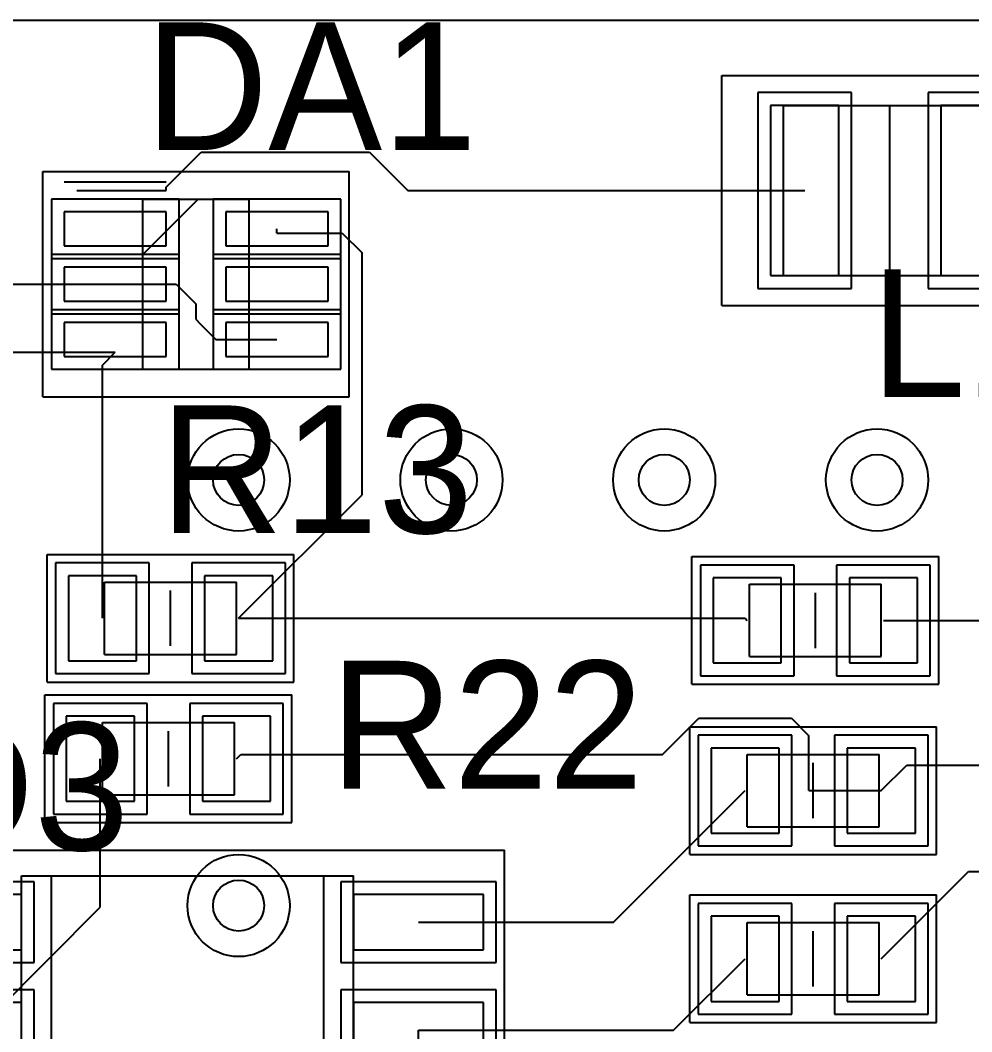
# Model space of a CAD drawing. Header units: millimetres. Extents: x 25.4 to 101.3, y 24.9 to 50.8.
# Drawn here: x 41.18 to 52.36, y 38.52 to 50.4 of the extents above; entities that cross this region are included whole.
import ezdxf

# ---------------------------------------------------------------- set-up
doc = ezdxf.new("R2010")
doc.units = ezdxf.units.MM
for name, color, linetype in [('BottomLayer', 5, 'Continuous'), ('KeepOutLayer', 6, 'Continuous'), ('Mechanical1', 6, 'Continuous'), ('Mechanical13', 56, 'Continuous'), ('Mechanical15', 56, 'Continuous'), ('MultiLayer', 9, 'Continuous'), ('TopLayer', 1, 'Continuous'), ('TopOverlay', 2, 'Continuous'), ('TopPaste', 8, 'Continuous'), ('TopSolder', 216, 'Continuous'), ('ViaHoleLayer', 16, 'Continuous')]:
    doc.layers.add(name, color=color, linetype=linetype)

# ---------------------------------------------------------------- blocks, each defined once
blk = doc.blocks.new('R0603_7')
at = {"layer": 'Mechanical1'}
for p, q in [((-0.775, 0.425), (-0.775, -0.425)), ((0.775, 0.425), (-0.775, 0.425)), ((0.775, 0.425), (0.775, -0.425)), ((0.775, -0.425), (-0.775, -0.425))]:
    blk.add_line(p, q, dxfattribs=at)
at = {"layer": 'Mechanical15'}
for p, q in [((1.45, 0.75), (-1.45, 0.75)), ((-1.45, 0.75), (-1.45, -0.75)), ((1.45, 0.75), (1.45, -0.75)), ((1.45, -0.75), (-1.45, -0.75))]:
    blk.add_line(p, q, dxfattribs=at)
at = {"layer": 'TopLayer'}
for p, q in [((-0.4, 0.5), (-1.2, 0.5)), ((-1.2, 0.5), (-1.2, -0.5)), ((-0.4, -0.5), (-0.4, 0.5)), ((1.2, 0.5), (0.4, 0.5)), ((0.4, 0.5), (0.4, -0.5)), ((1.2, -0.5), (1.2, 0.5)), ((-1.2, -0.5), (-0.4, -0.5)), ((0.4, -0.5), (1.2, -0.5))]:
    blk.add_line(p, q, dxfattribs=at)
at = {"layer": 'TopOverlay'}
blk.add_line((0, 0.325), (0, -0.325), dxfattribs=at)
at = {"layer": 'TopPaste'}
for p, q in [((-0.4, 0.5), (-1.2, 0.5)), ((-1.2, 0.5), (-1.2, -0.5)), ((-0.4, -0.5), (-0.4, 0.5)), ((1.2, 0.5), (0.4, 0.5)), ((0.4, 0.5), (0.4, -0.5)), ((1.2, -0.5), (1.2, 0.5)), ((-1.2, -0.5), (-0.4, -0.5)), ((0.4, -0.5), (1.2, -0.5))]:
    blk.add_line(p, q, dxfattribs=at)
at = {"layer": 'TopSolder'}
for p, q in [((-0.25, 0.65), (-1.35, 0.65)), ((-1.35, 0.65), (-1.35, -0.65)), ((-0.25, -0.65), (-0.25, 0.65)), ((1.35, 0.65), (0.25, 0.65)), ((0.25, 0.65), (0.25, -0.65)), ((1.35, -0.65), (1.35, 0.65)), ((-1.35, -0.65), (-0.25, -0.65)), ((0.25, -0.65), (1.35, -0.65))]:
    blk.add_line(p, q, dxfattribs=at)
blk = doc.blocks.new('R0603_8')
at = {"layer": 'Mechanical1'}
for p, q in [((-0.775, -0.425), (-0.775, 0.425)), ((-0.775, 0.425), (0.775, 0.425)), ((0.775, -0.425), (0.775, 0.425)), ((-0.775, -0.425), (0.775, -0.425))]:
    blk.add_line(p, q, dxfattribs=at)
at = {"layer": 'Mechanical15'}
for p, q in [((-1.45, 0.75), (1.45, 0.75)), ((-1.45, -0.75), (-1.45, 0.75)), ((1.45, -0.75), (1.45, 0.75)), ((-1.45, -0.75), (1.45, -0.75))]:
    blk.add_line(p, q, dxfattribs=at)
at = {"layer": 'TopLayer'}
for p, q in [((-0.4, 0.5), (-1.2, 0.5)), ((-1.2, 0.5), (-1.2, -0.5)), ((-0.4, -0.5), (-0.4, 0.5)), ((1.2, 0.5), (0.4, 0.5)), ((0.4, 0.5), (0.4, -0.5)), ((1.2, -0.5), (1.2, 0.5)), ((-1.2, -0.5), (-0.4, -0.5)), ((0.4, -0.5), (1.2, -0.5))]:
    blk.add_line(p, q, dxfattribs=at)
at = {"layer": 'TopOverlay'}
blk.add_line((0, -0.325), (0, 0.325), dxfattribs=at)
at = {"layer": 'TopPaste'}
for p, q in [((-0.4, 0.5), (-1.2, 0.5)), ((-1.2, 0.5), (-1.2, -0.5)), ((-0.4, -0.5), (-0.4, 0.5)), ((1.2, 0.5), (0.4, 0.5)), ((0.4, 0.5), (0.4, -0.5)), ((1.2, -0.5), (1.2, 0.5)), ((-1.2, -0.5), (-0.4, -0.5)), ((0.4, -0.5), (1.2, -0.5))]:
    blk.add_line(p, q, dxfattribs=at)
at = {"layer": 'TopSolder'}
for p, q in [((-0.25, 0.65), (-1.35, 0.65)), ((-1.35, 0.65), (-1.35, -0.65)), ((-0.25, -0.65), (-0.25, 0.65)), ((1.35, 0.65), (0.25, 0.65)), ((0.25, 0.65), (0.25, -0.65)), ((1.35, -0.65), (1.35, 0.65)), ((-1.35, -0.65), (-0.25, -0.65)), ((0.25, -0.65), (1.35, -0.65))]:
    blk.add_line(p, q, dxfattribs=at)
blk = doc.blocks.new('R0603_9')
at = {"layer": 'Mechanical1'}
for p, q in [((-0.775, -0.425), (-0.775, 0.425)), ((-0.775, 0.425), (0.775, 0.425)), ((0.775, -0.425), (0.775, 0.425)), ((-0.775, -0.425), (0.775, -0.425))]:
    blk.add_line(p, q, dxfattribs=at)
at = {"layer": 'Mechanical15'}
for p, q in [((-1.45, 0.75), (1.45, 0.75)), ((-1.45, -0.75), (-1.45, 0.75)), ((1.45, -0.75), (1.45, 0.75)), ((-1.45, -0.75), (1.45, -0.75))]:
    blk.add_line(p, q, dxfattribs=at)
at = {"layer": 'TopLayer'}
for p, q in [((-0.4, 0.5), (-1.2, 0.5)), ((-1.2, 0.5), (-1.2, -0.5)), ((-0.4, -0.5), (-0.4, 0.5)), ((1.2, 0.5), (0.4, 0.5)), ((0.4, 0.5), (0.4, -0.5)), ((1.2, -0.5), (1.2, 0.5)), ((-1.2, -0.5), (-0.4, -0.5)), ((0.4, -0.5), (1.2, -0.5))]:
    blk.add_line(p, q, dxfattribs=at)
at = {"layer": 'TopOverlay'}
blk.add_line((0, -0.325), (0, 0.325), dxfattribs=at)
at = {"layer": 'TopPaste'}
for p, q in [((-0.4, 0.5), (-1.2, 0.5)), ((-1.2, 0.5), (-1.2, -0.5)), ((-0.4, -0.5), (-0.4, 0.5)), ((1.2, 0.5), (0.4, 0.5)), ((0.4, 0.5), (0.4, -0.5)), ((1.2, -0.5), (1.2, 0.5)), ((-1.2, -0.5), (-0.4, -0.5)), ((0.4, -0.5), (1.2, -0.5))]:
    blk.add_line(p, q, dxfattribs=at)
at = {"layer": 'TopSolder'}
for p, q in [((-0.25, 0.65), (-1.35, 0.65)), ((-1.35, 0.65), (-1.35, -0.65)), ((-0.25, -0.65), (-0.25, 0.65)), ((1.35, 0.65), (0.25, 0.65)), ((0.25, 0.65), (0.25, -0.65)), ((1.35, -0.65), (1.35, 0.65)), ((-1.35, -0.65), (-0.25, -0.65)), ((0.25, -0.65), (1.35, -0.65))]:
    blk.add_line(p, q, dxfattribs=at)
blk = doc.blocks.new('R0603_13')
at = {"layer": 'Mechanical1'}
for p, q in [((-0.775, -0.425), (-0.775, 0.425)), ((-0.775, 0.425), (0.775, 0.425)), ((0.775, -0.425), (0.775, 0.425)), ((-0.775, -0.425), (0.775, -0.425))]:
    blk.add_line(p, q, dxfattribs=at)
at = {"layer": 'Mechanical15'}
for p, q in [((-1.45, 0.75), (1.45, 0.75)), ((-1.45, -0.75), (-1.45, 0.75)), ((1.45, -0.75), (1.45, 0.75)), ((-1.45, -0.75), (1.45, -0.75))]:
    blk.add_line(p, q, dxfattribs=at)
at = {"layer": 'TopLayer'}
for p, q in [((-0.4, 0.5), (-1.2, 0.5)), ((-1.2, 0.5), (-1.2, -0.5)), ((-0.4, -0.5), (-0.4, 0.5)), ((1.2, 0.5), (0.4, 0.5)), ((0.4, 0.5), (0.4, -0.5)), ((1.2, -0.5), (1.2, 0.5)), ((-1.2, -0.5), (-0.4, -0.5)), ((0.4, -0.5), (1.2, -0.5))]:
    blk.add_line(p, q, dxfattribs=at)
at = {"layer": 'TopOverlay'}
blk.add_line((0, -0.325), (0, 0.325), dxfattribs=at)
at = {"layer": 'TopPaste'}
for p, q in [((-0.4, 0.5), (-1.2, 0.5)), ((-1.2, 0.5), (-1.2, -0.5)), ((-0.4, -0.5), (-0.4, 0.5)), ((1.2, 0.5), (0.4, 0.5)), ((0.4, 0.5), (0.4, -0.5)), ((1.2, -0.5), (1.2, 0.5)), ((-1.2, -0.5), (-0.4, -0.5)), ((0.4, -0.5), (1.2, -0.5))]:
    blk.add_line(p, q, dxfattribs=at)
at = {"layer": 'TopSolder'}
for p, q in [((-0.25, 0.65), (-1.35, 0.65)), ((-1.35, 0.65), (-1.35, -0.65)), ((-0.25, -0.65), (-0.25, 0.65)), ((1.35, 0.65), (0.25, 0.65)), ((0.25, 0.65), (0.25, -0.65)), ((1.35, -0.65), (1.35, 0.65)), ((-1.35, -0.65), (-0.25, -0.65)), ((0.25, -0.65), (1.35, -0.65))]:
    blk.add_line(p, q, dxfattribs=at)
blk = doc.blocks.new('SOT65P210X110_6N_31')
at = {"layer": 'Mechanical13'}
for p, q in [((-0.625, 1), (0.625, 1)), ((-0.625, -1), (-0.625, 1)), ((-0.625, 0.35), (0.025, 1)), ((0.625, -1), (0.625, 1)), ((-0.625, -1), (0.625, -1))]:
    blk.add_line(p, q, dxfattribs=at)
at = {"layer": 'Mechanical15'}
for p, q in [((-1.8, 1.325), (1.8, 1.325)), ((-1.8, -1.325), (-1.8, 1.325)), ((1.8, -1.325), (1.8, 1.325)), ((-1.8, -1.325), (1.8, -1.325))]:
    blk.add_line(p, q, dxfattribs=at)
at = {"layer": 'TopLayer'}
for p, q in [((-1.55, 0.85), (-1.55, 0.45)), ((-0.35, 0.85), (-1.55, 0.85)), ((-0.35, 0.45), (-0.35, 0.85)), ((0.35, 0.85), (0.35, 0.45)), ((1.55, 0.85), (0.35, 0.85)), ((1.55, 0.45), (1.55, 0.85)), ((-1.55, 0.45), (-0.35, 0.45)), ((0.35, 0.45), (1.55, 0.45)), ((-1.55, 0.2), (-1.55, -0.2)), ((-0.35, 0.2), (-1.55, 0.2)), ((-0.35, -0.2), (-0.35, 0.2)), ((0.35, 0.2), (0.35, -0.2)), ((1.55, 0.2), (0.35, 0.2)), ((1.55, -0.2), (1.55, 0.2)), ((-1.55, -0.2), (-0.35, -0.2)), ((0.35, -0.2), (1.55, -0.2)), ((-1.55, -0.45), (-1.55, -0.85)), ((-0.35, -0.45), (-1.55, -0.45)), ((-0.35, -0.85), (-0.35, -0.45)), ((0.35, -0.45), (0.35, -0.85)), ((1.55, -0.45), (0.35, -0.45)), ((1.55, -0.85), (1.55, -0.45)), ((-1.55, -0.85), (-0.35, -0.85)), ((0.35, -0.85), (1.55, -0.85))]:
    blk.add_line(p, q, dxfattribs=at)
at = {"layer": 'TopOverlay'}
blk.add_line((-1.55, 1.2), (-0.35, 1.2), dxfattribs=at)
at = {"layer": 'TopPaste'}
for p, q in [((-1.55, 0.85), (-1.55, 0.45)), ((-0.35, 0.85), (-1.55, 0.85)), ((-0.35, 0.45), (-0.35, 0.85)), ((0.35, 0.85), (0.35, 0.45)), ((1.55, 0.85), (0.35, 0.85)), ((1.55, 0.45), (1.55, 0.85)), ((-1.55, 0.45), (-0.35, 0.45)), ((0.35, 0.45), (1.55, 0.45)), ((-1.55, 0.2), (-1.55, -0.2)), ((-0.35, 0.2), (-1.55, 0.2)), ((-0.35, -0.2), (-0.35, 0.2)), ((0.35, 0.2), (0.35, -0.2)), ((1.55, 0.2), (0.35, 0.2)), ((1.55, -0.2), (1.55, 0.2)), ((-1.55, -0.2), (-0.35, -0.2)), ((0.35, -0.2), (1.55, -0.2)), ((-1.55, -0.45), (-1.55, -0.85)), ((-0.35, -0.45), (-1.55, -0.45)), ((-0.35, -0.85), (-0.35, -0.45)), ((0.35, -0.45), (0.35, -0.85)), ((1.55, -0.45), (0.35, -0.45)), ((1.55, -0.85), (1.55, -0.45)), ((-1.55, -0.85), (-0.35, -0.85)), ((0.35, -0.85), (1.55, -0.85))]:
    blk.add_line(p, q, dxfattribs=at)
at = {"layer": 'TopSolder'}
for p, q in [((-1.7, 1), (-1.7, 0.3)), ((-0.2, 1), (-1.7, 1)), ((-0.2, 0.3), (-0.2, 1)), ((0.2, 1), (0.2, 0.3)), ((1.7, 1), (0.2, 1)), ((1.7, 0.3), (1.7, 1)), ((-1.7, 0.35), (-1.7, -0.35)), ((-0.2, 0.35), (-1.7, 0.35)), ((-1.7, 0.3), (-0.2, 0.3)), ((-0.2, -0.35), (-0.2, 0.35)), ((0.2, 0.35), (0.2, -0.35)), ((1.7, 0.35), (0.2, 0.35)), ((0.2, 0.3), (1.7, 0.3)), ((1.7, -0.35), (1.7, 0.35)), ((-1.7, -0.3), (-1.7, -1)), ((-0.2, -0.3), (-1.7, -0.3)), ((-1.7, -0.35), (-0.2, -0.35)), ((-0.2, -1), (-0.2, -0.3)), ((0.2, -0.3), (0.2, -1)), ((1.7, -0.3), (0.2, -0.3)), ((0.2, -0.35), (1.7, -0.35)), ((1.7, -1), (1.7, -0.3)), ((-1.7, -1), (-0.2, -1)), ((0.2, -1), (1.7, -1))]:
    blk.add_line(p, q, dxfattribs=at)
blk = doc.blocks.new('SOIC127P600X175_8N_32')
at = {"layer": 'Mechanical13'}
for p, q in [((-0.68, 2.45), (-1.95, 1.18)), ((-1.95, 2.45), (-1.95, -2.45)), ((1.95, 2.45), (-1.95, 2.45)), ((1.95, 2.45), (1.95, -2.45)), ((1.95, -2.45), (-1.95, -2.45))]:
    blk.add_line(p, q, dxfattribs=at)
at = {"layer": 'Mechanical15'}
for p, q in [((-3.725, 2.75), (-3.725, -2.75)), ((3.725, 2.75), (-3.725, 2.75)), ((3.725, 2.75), (3.725, -2.75)), ((3.725, -2.75), (-3.725, -2.75))]:
    blk.add_line(p, q, dxfattribs=at)
at = {"layer": 'TopLayer'}
for p, q in [((-3.475, 2.23), (-3.475, 1.58)), ((-1.95, 2.23), (-3.475, 2.23)), ((-1.95, 1.58), (-1.95, 2.23)), ((1.95, 2.23), (1.95, 1.58)), ((3.475, 2.23), (1.95, 2.23)), ((3.475, 1.58), (3.475, 2.23)), ((-3.475, 1.58), (-1.95, 1.58)), ((1.95, 1.58), (3.475, 1.58)), ((-3.475, 0.96), (-3.475, 0.31)), ((-1.95, 0.96), (-3.475, 0.96)), ((-1.95, 0.31), (-1.95, 0.96)), ((1.95, 0.96), (1.95, 0.31)), ((3.475, 0.96), (1.95, 0.96)), ((3.475, 0.31), (3.475, 0.96)), ((-3.475, 0.31), (-1.95, 0.31)), ((1.95, 0.31), (3.475, 0.31)), ((-3.475, -0.31), (-3.475, -0.96)), ((-1.95, -0.31), (-3.475, -0.31)), ((-1.95, -0.96), (-1.95, -0.31)), ((1.95, -0.31), (1.95, -0.96)), ((3.475, -0.31), (1.95, -0.31)), ((3.475, -0.96), (3.475, -0.31)), ((-3.475, -0.96), (-1.95, -0.96)), ((1.95, -0.96), (3.475, -0.96)), ((-3.475, -1.58), (-3.475, -2.23)), ((-1.95, -1.58), (-3.475, -1.58)), ((-1.95, -2.23), (-1.95, -1.58)), ((1.95, -1.58), (1.95, -2.23)), ((3.475, -1.58), (1.95, -1.58)), ((3.475, -2.23), (3.475, -1.58)), ((-3.475, -2.23), (-1.95, -2.23)), ((1.95, -2.23), (3.475, -2.23))]:
    blk.add_line(p, q, dxfattribs=at)
at = {"layer": 'TopOverlay'}
for p, q in [((-1.95, 2.58), (-3.475, 2.58)), ((-1.6, 2.45), (-1.6, -2.45)), ((1.6, 2.45), (-1.6, 2.45)), ((1.6, 2.45), (1.6, -2.45)), ((1.6, -2.45), (-1.6, -2.45))]:
    blk.add_line(p, q, dxfattribs=at)
at = {"layer": 'TopPaste'}
for p, q in [((-3.475, 2.23), (-3.475, 1.58)), ((-1.95, 2.23), (-3.475, 2.23)), ((-1.95, 1.58), (-1.95, 2.23)), ((1.95, 2.23), (1.95, 1.58)), ((3.475, 2.23), (1.95, 2.23)), ((3.475, 1.58), (3.475, 2.23)), ((-3.475, 1.58), (-1.95, 1.58)), ((1.95, 1.58), (3.475, 1.58)), ((-3.475, 0.96), (-3.475, 0.31)), ((-1.95, 0.96), (-3.475, 0.96)), ((-1.95, 0.31), (-1.95, 0.96)), ((1.95, 0.96), (1.95, 0.31)), ((3.475, 0.96), (1.95, 0.96)), ((3.475, 0.31), (3.475, 0.96)), ((-3.475, 0.31), (-1.95, 0.31)), ((1.95, 0.31), (3.475, 0.31)), ((-3.475, -0.31), (-3.475, -0.96)), ((-1.95, -0.31), (-3.475, -0.31)), ((-1.95, -0.96), (-1.95, -0.31)), ((1.95, -0.31), (1.95, -0.96)), ((3.475, -0.31), (1.95, -0.31)), ((3.475, -0.96), (3.475, -0.31)), ((-3.475, -0.96), (-1.95, -0.96)), ((1.95, -0.96), (3.475, -0.96)), ((-3.475, -1.58), (-3.475, -2.23)), ((-1.95, -1.58), (-3.475, -1.58)), ((-1.95, -2.23), (-1.95, -1.58)), ((1.95, -1.58), (1.95, -2.23)), ((3.475, -1.58), (1.95, -1.58)), ((3.475, -2.23), (3.475, -1.58)), ((-3.475, -2.23), (-1.95, -2.23)), ((1.95, -2.23), (3.475, -2.23))]:
    blk.add_line(p, q, dxfattribs=at)
at = {"layer": 'TopSolder'}
for p, q in [((-3.625, 2.38), (-3.625, 1.43)), ((-1.8, 2.38), (-3.625, 2.38)), ((-1.8, 1.43), (-1.8, 2.38)), ((1.8, 2.38), (1.8, 1.43)), ((3.625, 2.38), (1.8, 2.38)), ((3.625, 1.43), (3.625, 2.38)), ((-3.625, 1.43), (-1.8, 1.43)), ((1.8, 1.43), (3.625, 1.43)), ((-3.625, 1.11), (-3.625, 0.16)), ((-1.8, 1.11), (-3.625, 1.11)), ((-1.8, 0.16), (-1.8, 1.11)), ((1.8, 1.11), (1.8, 0.16)), ((3.625, 1.11), (1.8, 1.11)), ((3.625, 0.16), (3.625, 1.11)), ((-3.625, 0.16), (-1.8, 0.16)), ((1.8, 0.16), (3.625, 0.16)), ((-3.625, -0.16), (-3.625, -1.11)), ((-1.8, -0.16), (-3.625, -0.16)), ((-1.8, -1.11), (-1.8, -0.16)), ((1.8, -0.16), (1.8, -1.11)), ((3.625, -0.16), (1.8, -0.16)), ((3.625, -1.11), (3.625, -0.16)), ((-3.625, -1.11), (-1.8, -1.11)), ((1.8, -1.11), (3.625, -1.11)), ((-3.625, -1.43), (-3.625, -2.38)), ((-1.8, -1.43), (-3.625, -1.43)), ((-1.8, -2.38), (-1.8, -1.43)), ((1.8, -1.43), (1.8, -2.38)), ((3.625, -1.43), (1.8, -1.43)), ((3.625, -2.38), (3.625, -1.43)), ((-3.625, -2.38), (-1.8, -2.38)), ((1.8, -2.38), (3.625, -2.38))]:
    blk.add_line(p, q, dxfattribs=at)
blk = doc.blocks.new('1239ASH100MP2_34')
at = {"layer": 'Mechanical13'}
for p, q in [((-1.25, 1), (-1.25, -1)), ((1.25, 1), (-1.25, 1)), ((1.25, 1), (1.25, -1)), ((1.25, -1), (-1.25, -1))]:
    blk.add_line(p, q, dxfattribs=at)
at = {"layer": 'Mechanical15'}
for p, q in [((-1.975, 1.35), (-1.975, -1.35)), ((1.975, 1.35), (-1.975, 1.35)), ((1.975, 1.35), (1.975, -1.35)), ((1.975, -1.35), (-1.975, -1.35))]:
    blk.add_line(p, q, dxfattribs=at)
at = {"layer": 'TopLayer'}
for p, q in [((-0.6, 1), (-1.4, 1)), ((-1.4, 1), (-1.4, -1)), ((-0.6, -1), (-0.6, 1)), ((1.4, 1), (0.6, 1)), ((0.6, 1), (0.6, -1)), ((1.4, -1), (1.4, 1)), ((-1.4, -1), (-0.6, -1)), ((0.6, -1), (1.4, -1))]:
    blk.add_line(p, q, dxfattribs=at)
at = {"layer": 'TopOverlay'}
blk.add_line((0, 1), (0, -1), dxfattribs=at)
at = {"layer": 'TopPaste'}
for p, q in [((-0.6, 1), (-1.4, 1)), ((-1.4, 1), (-1.4, -1)), ((-0.6, -1), (-0.6, 1)), ((1.4, 1), (0.6, 1)), ((0.6, 1), (0.6, -1)), ((1.4, -1), (1.4, 1)), ((-1.4, -1), (-0.6, -1)), ((0.6, -1), (1.4, -1))]:
    blk.add_line(p, q, dxfattribs=at)
at = {"layer": 'TopSolder'}
for p, q in [((-0.45, 1.15), (-1.55, 1.15)), ((-1.55, 1.15), (-1.55, -1.15)), ((-0.45, -1.15), (-0.45, 1.15)), ((1.55, 1.15), (0.45, 1.15)), ((0.45, 1.15), (0.45, -1.15)), ((1.55, -1.15), (1.55, 1.15)), ((-1.55, -1.15), (-0.45, -1.15)), ((0.45, -1.15), (1.55, -1.15))]:
    blk.add_line(p, q, dxfattribs=at)
blk = doc.blocks.new('R0603_46')
at = {"layer": 'Mechanical1'}
for p, q in [((-0.775, -0.425), (-0.775, 0.425)), ((-0.775, 0.425), (0.775, 0.425)), ((0.775, -0.425), (0.775, 0.425)), ((-0.775, -0.425), (0.775, -0.425))]:
    blk.add_line(p, q, dxfattribs=at)
at = {"layer": 'Mechanical15'}
for p, q in [((-1.45, 0.75), (1.45, 0.75)), ((-1.45, -0.75), (-1.45, 0.75)), ((1.45, -0.75), (1.45, 0.75)), ((-1.45, -0.75), (1.45, -0.75))]:
    blk.add_line(p, q, dxfattribs=at)
at = {"layer": 'TopLayer'}
for p, q in [((-0.4, 0.5), (-1.2, 0.5)), ((-1.2, 0.5), (-1.2, -0.5)), ((-0.4, -0.5), (-0.4, 0.5)), ((1.2, 0.5), (0.4, 0.5)), ((0.4, 0.5), (0.4, -0.5)), ((1.2, -0.5), (1.2, 0.5)), ((-1.2, -0.5), (-0.4, -0.5)), ((0.4, -0.5), (1.2, -0.5))]:
    blk.add_line(p, q, dxfattribs=at)
at = {"layer": 'TopOverlay'}
blk.add_line((0, -0.325), (0, 0.325), dxfattribs=at)
at = {"layer": 'TopPaste'}
for p, q in [((-0.4, 0.5), (-1.2, 0.5)), ((-1.2, 0.5), (-1.2, -0.5)), ((-0.4, -0.5), (-0.4, 0.5)), ((1.2, 0.5), (0.4, 0.5)), ((0.4, 0.5), (0.4, -0.5)), ((1.2, -0.5), (1.2, 0.5)), ((-1.2, -0.5), (-0.4, -0.5)), ((0.4, -0.5), (1.2, -0.5))]:
    blk.add_line(p, q, dxfattribs=at)
at = {"layer": 'TopSolder'}
for p, q in [((-0.25, 0.65), (-1.35, 0.65)), ((-1.35, 0.65), (-1.35, -0.65)), ((-0.25, -0.65), (-0.25, 0.65)), ((1.35, 0.65), (0.25, 0.65)), ((0.25, 0.65), (0.25, -0.65)), ((1.35, -0.65), (1.35, 0.65)), ((-1.35, -0.65), (-0.25, -0.65)), ((0.25, -0.65), (1.35, -0.65))]:
    blk.add_line(p, q, dxfattribs=at)

msp = doc.modelspace()

# ---------------------------------------------------------------- linework, layer by layer
at = {"layer": 'BottomLayer'}
for centre in [(43.75, 45), (46.25, 45), (48.75, 45), (51.25, 45), (43.75, 40)]:
    msp.add_circle(centre, 0.6, dxfattribs=at)
at = {"layer": 'KeepOutLayer'}
msp.add_line((25.4, 50.4), (95.4, 50.4), dxfattribs=at)
at = {"layer": 'MultiLayer'}
for centre in [(43.75, 45), (46.25, 45), (48.75, 45), (51.25, 45), (43.75, 40)]:
    msp.add_circle(centre, 0.6, dxfattribs=at)
at = {"layer": 'TopLayer'}
for p, q in [((42.9, 48.44), (43.31, 48.85)), ((43.31, 48.85), (45.288, 48.85)), ((45.288, 48.85), (45.738, 48.4)), ((41.85, 48.4), (42.9, 48.4)), ((42.9, 48.4), (42.9, 48.44)), ((45.738, 48.4), (50.4, 48.4)), ((44.2, 47.9), (44.2, 47.95)), ((44.2, 47.9), (44.966, 47.9)), ((44.966, 47.9), (45.2, 47.666)), ((45.2, 44.825), (45.2, 47.666)), ((39.836, 47.3), (42.3, 47.3)), ((42.3, 47.3), (43.016, 47.3)), ((43.016, 47.3), (43.2, 47.116)), ((43.2, 47.116), (43.25, 47.066)), ((43.25, 46.884), (43.25, 47.066)), ((43.25, 46.884), (43.3, 46.834)), ((43.3, 46.834), (43.484, 46.65)), ((43.484, 46.65), (44.2, 46.65)), ((39, 46.5), (42.3, 46.5)), ((42.15, 46.35), (42.3, 46.5)), ((42.15, 43.375), (42.15, 46.35)), ((43.75, 43.375), (45.2, 44.825)), ((43.75, 43.375), (49.7, 43.375)), ((49.7, 43.375), (49.725, 43.35)), ((51.325, 43.35), (56.784, 43.35)), ((48.73, 41.775), (49.155, 42.2)), ((49.155, 42.2), (50.245, 42.2)), ((50.245, 42.2), (50.45, 41.995)), ((50.45, 41.35), (50.45, 41.995)), ((42.125, 39.98), (42.125, 41.725)), ((43.725, 41.725), (43.775, 41.775)), ((43.775, 41.775), (48.73, 41.775)), ((51.3, 41.35), (51.6, 41.65)), ((51.6, 41.65), (54.15, 41.65)), ((48.155, 39.805), (49.7, 41.35)), ((50.45, 41.35), (51.3, 41.35)), ((51.3, 39.375), (52.325, 40.4)), ((52.325, 40.4), (59.175, 40.4)), ((40.68, 38.535), (42.125, 39.98)), ((45.862, 39.805), (48.155, 39.805)), ((48.86, 38.535), (49.7, 39.375)), ((45.862, 37.265), (45.862, 38.535)), ((45.862, 38.535), (48.86, 38.535))]:
    msp.add_line(p, q, dxfattribs=at)
for centre in [(43.75, 45), (46.25, 45), (48.75, 45), (51.25, 45), (43.75, 40)]:
    msp.add_circle(centre, 0.6, dxfattribs=at)
at = {"layer": 'ViaHoleLayer'}
for centre in [(43.75, 45), (46.25, 45), (48.75, 45), (51.25, 45), (43.75, 40)]:
    msp.add_circle(centre, 0.3, dxfattribs=at)

# ---------------------------------------------------------------- block references
for name, p, rotation in [('1239ASH100MP2_34', (51.4, 48.4), 180), ('SOT65P210X110_6N_31', (43.25, 47.3), 360), ('R0603_46', (42.95, 43.375), 360), ('R0603_7', (42.925, 41.725), 180), ('R0603_8', (50.5, 41.35), 360), ('SOIC127P600X175_8N_32', (43.15, 37.9), 180), ('R0603_9', (50.5, 39.375), 360)]:
    msp.add_blockref(name, p, dxfattribs=dict(rotation=rotation))
msp.add_blockref('R0603_13', (50.525, 43.35))

# ---------------------------------------------------------------- texts
at = {"layer": 'TopOverlay'}
for s, p in [('DA1', (42.65, 48.875)), ('L1', (51.175, 45.975)), ('R13', (42.825, 44.375)), ('R22', (44.825, 41.375)), ('D3', (39.9, 40.65))]:
    msp.add_text(s, height=1.5, dxfattribs=at).set_placement(p)

doc.saveas('drawing.dxf')
